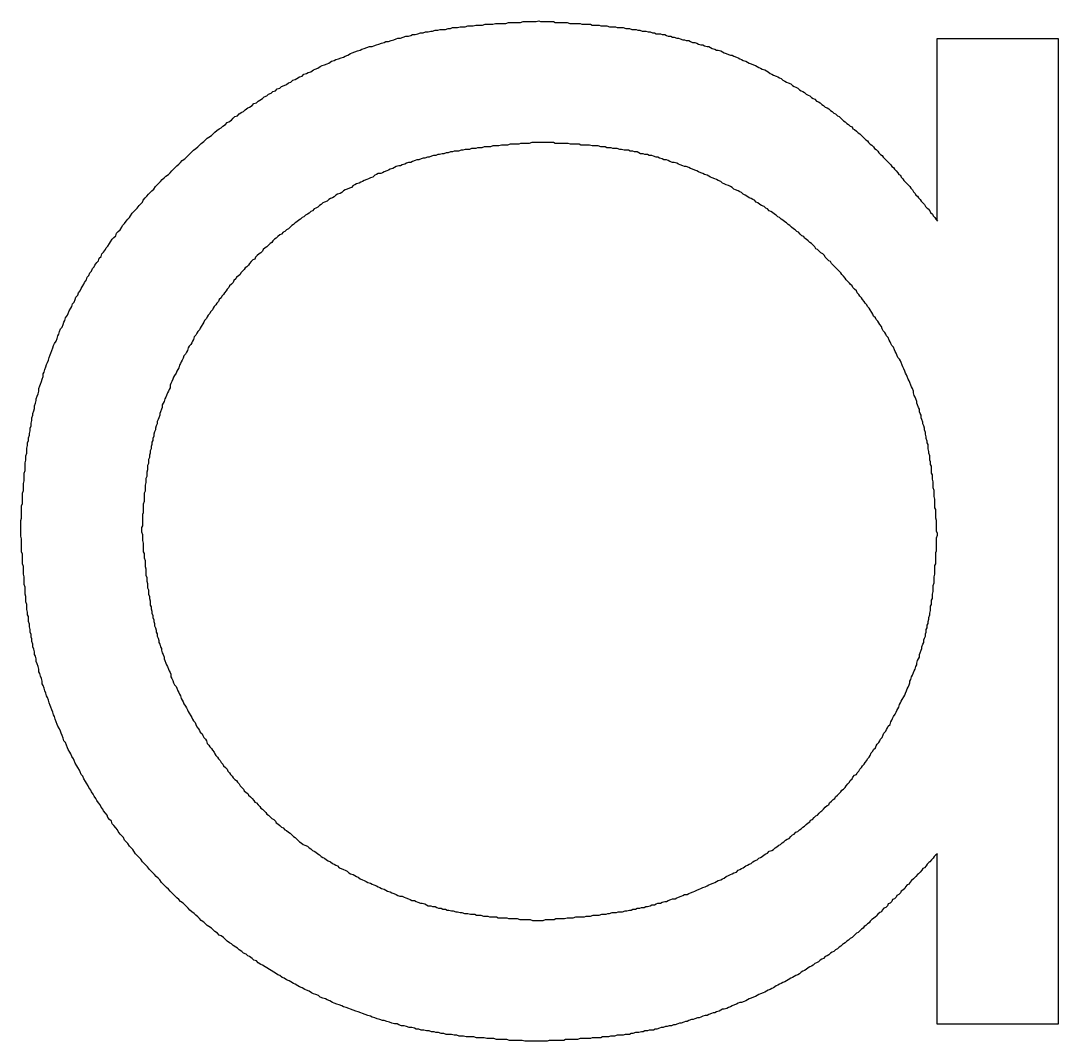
# Model space of a CAD drawing. Extents: x 50 to 797, y -88 to 551.
# Drawn here: x 163.308 to 164.51, y 537.193 to 538.375 of the extents above; entities that cross this region are included whole.
import ezdxf

# ---------------------------------------------------------------- set-up
doc = ezdxf.new("R2010")
doc.units = 0
doc.layers.get('0').update_dxf_attribs({"linetype": 'CONTINUOUS'})

msp = doc.modelspace()

# ---------------------------------------------------------------- linework, layer by layer
at = {"color": 7, "linetype": 'CONTINUOUS'}
for p, q in [((164.3696, 538.3546), (164.5099, 538.3546)), ((164.3696, 538.1433), (164.3696, 538.3546)), ((164.5099, 538.3546), (164.5099, 537.2128)), ((164.3696, 537.2128), (164.3696, 537.4103)), ((164.5099, 537.2128), (164.3696, 537.2128))]:
    msp.add_line(p, q, dxfattribs=at)
at = {"color": 7}
for points in [[(163.308, 537.787, 0), (163.308, 537.79, 0), (163.308, 537.793, 0), (163.308, 537.796, 0), (163.309, 537.799, 0), (163.309, 537.801, 0), (163.309, 537.804, 0), (163.309, 537.807, 0), (163.309, 537.81, 0), (163.309, 537.813, 0), (163.31, 537.816, 0), (163.31, 537.819, 0), (163.31, 537.822, 0), (163.31, 537.825, 0), (163.31, 537.828, 0), (163.311, 537.831, 0), (163.311, 537.834, 0), (163.311, 537.837, 0), (163.311, 537.839, 0), (163.312, 537.842, 0), (163.312, 537.845, 0), (163.312, 537.848, 0), (163.312, 537.851, 0), (163.313, 537.854, 0), (163.313, 537.857, 0), (163.313, 537.86, 0), (163.313, 537.863, 0), (163.314, 537.866, 0), (163.314, 537.869, 0), (163.314, 537.871, 0), (163.315, 537.874, 0), (163.315, 537.877, 0), (163.315, 537.88, 0), (163.316, 537.883, 0), (163.316, 537.886, 0), (163.317, 537.889, 0), (163.317, 537.892, 0), (163.318, 537.895, 0), (163.318, 537.897, 0), (163.319, 537.9, 0), (163.319, 537.903, 0), (163.32, 537.906, 0), (163.32, 537.909, 0), (163.321, 537.912, 0), (163.321, 537.915, 0), (163.322, 537.918, 0), (163.322, 537.92, 0), (163.323, 537.923, 0), (163.324, 537.926, 0), (163.324, 537.929, 0), (163.325, 537.932, 0), (163.326, 537.935, 0), (163.326, 537.937, 0), (163.327, 537.94, 0), (163.328, 537.943, 0), (163.329, 537.946, 0), (163.329, 537.949, 0), (163.33, 537.952, 0), (163.331, 537.954, 0), (163.332, 537.957, 0), (163.333, 537.96, 0), (163.334, 537.963, 0), (163.334, 537.966, 0), (163.335, 537.968, 0), (163.336, 537.971, 0), (163.337, 537.974, 0), (163.338, 537.977, 0), (163.339, 537.979, 0), (163.34, 537.982, 0), (163.341, 537.985, 0), (163.342, 537.988, 0), (163.343, 537.99, 0), (163.344, 537.993, 0), (163.345, 537.996, 0), (163.346, 537.999, 0), (163.347, 538.001, 0), (163.349, 538.004, 0), (163.35, 538.007, 0), (163.351, 538.01, 0), (163.352, 538.012, 0), (163.353, 538.015, 0), (163.354, 538.018, 0), (163.356, 538.02, 0), (163.357, 538.023, 0), (163.358, 538.026, 0), (163.359, 538.028, 0), (163.36, 538.031, 0), (163.362, 538.034, 0), (163.363, 538.036, 0), (163.364, 538.039, 0), (163.366, 538.042, 0), (163.367, 538.044, 0), (163.368, 538.047, 0), (163.37, 538.049, 0), (163.371, 538.052, 0), (163.372, 538.055, 0), (163.374, 538.057, 0), (163.375, 538.06, 0), (163.377, 538.062, 0), (163.378, 538.065, 0), (163.379, 538.067, 0), (163.381, 538.07, 0), (163.382, 538.072, 0), (163.384, 538.075, 0), (163.385, 538.078, 0), (163.387, 538.08, 0), (163.388, 538.083, 0), (163.39, 538.085, 0), (163.391, 538.088, 0), (163.393, 538.09, 0), (163.394, 538.092, 0), (163.396, 538.095, 0), (163.398, 538.097, 0), (163.399, 538.1, 0), (163.401, 538.102, 0), (163.402, 538.105, 0), (163.404, 538.107, 0), (163.406, 538.11, 0), (163.407, 538.112, 0), (163.409, 538.114, 0), (163.411, 538.117, 0), (163.412, 538.119, 0), (163.414, 538.122, 0), (163.416, 538.124, 0), (163.418, 538.126, 0), (163.419, 538.129, 0), (163.421, 538.131, 0), (163.423, 538.133, 0), (163.425, 538.136, 0), (163.426, 538.138, 0), (163.428, 538.14, 0), (163.43, 538.143, 0), (163.432, 538.145, 0), (163.434, 538.147, 0), (163.435, 538.149, 0), (163.437, 538.152, 0), (163.439, 538.154, 0), (163.441, 538.156, 0), (163.443, 538.158, 0), (163.445, 538.161, 0), (163.447, 538.163, 0), (163.449, 538.165, 0), (163.45, 538.167, 0), (163.452, 538.17, 0), (163.454, 538.172, 0), (163.456, 538.174, 0), (163.458, 538.176, 0), (163.46, 538.178, 0), (163.462, 538.18, 0), (163.464, 538.183, 0), (163.466, 538.185, 0), (163.468, 538.187, 0), (163.47, 538.189, 0), (163.472, 538.191, 0), (163.474, 538.193, 0), (163.476, 538.195, 0), (163.479, 538.197, 0), (163.481, 538.199, 0), (163.483, 538.201, 0), (163.485, 538.203, 0), (163.487, 538.205, 0), (163.489, 538.207, 0), (163.491, 538.209, 0), (163.493, 538.211, 0), (163.495, 538.213, 0), (163.498, 538.215, 0), (163.5, 538.217, 0), (163.502, 538.219, 0), (163.504, 538.221, 0), (163.506, 538.223, 0), (163.508, 538.225, 0), (163.511, 538.227, 0), (163.513, 538.229, 0), (163.515, 538.231, 0), (163.517, 538.233, 0), (163.52, 538.235, 0), (163.522, 538.237, 0), (163.524, 538.239, 0), (163.526, 538.24, 0), (163.529, 538.242, 0), (163.531, 538.244, 0), (163.533, 538.246, 0), (163.535, 538.248, 0), (163.538, 538.25, 0), (163.54, 538.251, 0), (163.542, 538.253, 0), (163.545, 538.255, 0), (163.547, 538.257, 0), (163.549, 538.258, 0), (163.552, 538.26, 0), (163.554, 538.262, 0), (163.556, 538.264, 0), (163.559, 538.265, 0), (163.561, 538.267, 0), (163.564, 538.269, 0), (163.566, 538.27, 0), (163.568, 538.272, 0), (163.571, 538.274, 0), (163.573, 538.275, 0), (163.576, 538.277, 0), (163.578, 538.279, 0), (163.581, 538.28, 0), (163.583, 538.282, 0), (163.585, 538.283, 0), (163.588, 538.285, 0), (163.59, 538.287, 0), (163.593, 538.288, 0), (163.595, 538.29, 0), (163.598, 538.291, 0), (163.6, 538.293, 0), (163.603, 538.294, 0), (163.605, 538.296, 0), (163.608, 538.297, 0), (163.61, 538.299, 0), (163.613, 538.3, 0), (163.616, 538.301, 0), (163.618, 538.303, 0), (163.621, 538.304, 0), (163.623, 538.306, 0), (163.626, 538.307, 0), (163.628, 538.308, 0), (163.631, 538.31, 0), (163.634, 538.311, 0), (163.636, 538.313, 0), (163.639, 538.314, 0), (163.641, 538.315, 0), (163.644, 538.316, 0), (163.647, 538.318, 0), (163.649, 538.319, 0), (163.652, 538.32, 0), (163.655, 538.322, 0), (163.657, 538.323, 0), (163.66, 538.324, 0), (163.663, 538.325, 0), (163.665, 538.326, 0), (163.668, 538.328, 0), (163.671, 538.329, 0), (163.673, 538.33, 0), (163.676, 538.331, 0), (163.679, 538.332, 0), (163.682, 538.333, 0), (163.684, 538.334, 0), (163.687, 538.335, 0), (163.69, 538.337, 0), (163.692, 538.338, 0), (163.695, 538.339, 0), (163.698, 538.34, 0), (163.701, 538.341, 0), (163.703, 538.342, 0), (163.706, 538.343, 0), (163.709, 538.344, 0), (163.712, 538.345, 0), (163.715, 538.345, 0), (163.717, 538.346, 0), (163.72, 538.347, 0), (163.723, 538.348, 0), (163.726, 538.349, 0), (163.729, 538.35, 0), (163.731, 538.351, 0), (163.734, 538.351, 0), (163.737, 538.352, 0), (163.74, 538.353, 0), (163.743, 538.354, 0), (163.745, 538.355, 0), (163.748, 538.355, 0), (163.751, 538.356, 0), (163.754, 538.357, 0), (163.757, 538.357, 0), (163.76, 538.358, 0), (163.762, 538.359, 0), (163.765, 538.359, 0), (163.768, 538.36, 0), (163.771, 538.361, 0), (163.774, 538.361, 0), (163.777, 538.362, 0), (163.78, 538.362, 0), (163.783, 538.363, 0), (163.785, 538.363, 0), (163.788, 538.364, 0), (163.791, 538.364, 0), (163.794, 538.365, 0), (163.797, 538.365, 0), (163.8, 538.365, 0), (163.803, 538.366, 0), (163.806, 538.366, 0), (163.808, 538.367, 0), (163.811, 538.367, 0), (163.814, 538.367, 0), (163.817, 538.368, 0), (163.82, 538.368, 0), (163.823, 538.368, 0), (163.826, 538.369, 0), (163.829, 538.369, 0), (163.832, 538.369, 0), (163.835, 538.37, 0), (163.837, 538.37, 0), (163.84, 538.37, 0), (163.843, 538.37, 0), (163.846, 538.371, 0), (163.849, 538.371, 0), (163.852, 538.371, 0), (163.855, 538.371, 0), (163.858, 538.372, 0), (163.861, 538.372, 0), (163.864, 538.372, 0), (163.867, 538.372, 0), (163.87, 538.372, 0), (163.873, 538.373, 0), (163.875, 538.373, 0), (163.878, 538.373, 0), (163.881, 538.373, 0), (163.884, 538.373, 0), (163.887, 538.373, 0), (163.89, 538.374, 0), (163.893, 538.374, 0), (163.896, 538.374, 0), (163.899, 538.374, 0), (163.902, 538.374, 0), (163.905, 538.374, 0), (163.908, 538.375, 0)], [(163.908, 538.375, 0), (163.91, 538.374, 0), (163.912, 538.374, 0), (163.915, 538.374, 0), (163.917, 538.374, 0), (163.92, 538.374, 0), (163.922, 538.374, 0), (163.925, 538.374, 0), (163.927, 538.373, 0), (163.929, 538.373, 0), (163.932, 538.373, 0), (163.934, 538.373, 0), (163.937, 538.373, 0), (163.939, 538.373, 0), (163.941, 538.373, 0), (163.944, 538.372, 0), (163.946, 538.372, 0), (163.949, 538.372, 0), (163.951, 538.372, 0), (163.954, 538.372, 0), (163.956, 538.372, 0), (163.958, 538.371, 0), (163.961, 538.371, 0), (163.963, 538.371, 0), (163.966, 538.371, 0), (163.968, 538.371, 0), (163.97, 538.37, 0), (163.973, 538.37, 0), (163.975, 538.37, 0), (163.978, 538.37, 0), (163.98, 538.369, 0), (163.982, 538.369, 0), (163.985, 538.369, 0), (163.987, 538.369, 0), (163.99, 538.368, 0), (163.992, 538.368, 0), (163.994, 538.368, 0), (163.997, 538.368, 0), (163.999, 538.367, 0), (164.002, 538.367, 0), (164.004, 538.367, 0), (164.006, 538.367, 0), (164.009, 538.366, 0), (164.011, 538.366, 0), (164.013, 538.366, 0), (164.016, 538.365, 0), (164.018, 538.365, 0), (164.021, 538.365, 0), (164.023, 538.364, 0), (164.025, 538.364, 0), (164.028, 538.363, 0), (164.03, 538.363, 0), (164.032, 538.363, 0), (164.035, 538.362, 0), (164.037, 538.362, 0), (164.04, 538.361, 0), (164.042, 538.361, 0), (164.044, 538.36, 0), (164.047, 538.36, 0), (164.049, 538.36, 0), (164.051, 538.359, 0), (164.054, 538.359, 0), (164.056, 538.358, 0), (164.058, 538.357, 0), (164.061, 538.357, 0), (164.063, 538.356, 0), (164.065, 538.356, 0), (164.068, 538.355, 0), (164.07, 538.355, 0), (164.072, 538.354, 0), (164.075, 538.353, 0), (164.077, 538.353, 0), (164.079, 538.352, 0), (164.082, 538.352, 0), (164.084, 538.351, 0), (164.086, 538.35, 0), (164.089, 538.35, 0), (164.091, 538.349, 0), (164.093, 538.348, 0), (164.096, 538.347, 0), (164.098, 538.347, 0), (164.1, 538.346, 0), (164.103, 538.345, 0), (164.105, 538.345, 0), (164.107, 538.344, 0), (164.109, 538.343, 0), (164.112, 538.342, 0), (164.114, 538.341, 0), (164.116, 538.341, 0), (164.119, 538.34, 0), (164.121, 538.339, 0), (164.123, 538.338, 0), (164.125, 538.337, 0), (164.128, 538.336, 0), (164.13, 538.335, 0), (164.132, 538.335, 0), (164.134, 538.334, 0), (164.137, 538.333, 0), (164.139, 538.332, 0), (164.141, 538.331, 0), (164.143, 538.33, 0), (164.145, 538.329, 0), (164.148, 538.328, 0), (164.15, 538.327, 0), (164.152, 538.326, 0), (164.154, 538.325, 0), (164.157, 538.324, 0), (164.159, 538.323, 0), (164.161, 538.322, 0), (164.163, 538.321, 0), (164.165, 538.32, 0), (164.167, 538.319, 0), (164.17, 538.318, 0), (164.172, 538.317, 0), (164.174, 538.316, 0), (164.176, 538.314, 0), (164.178, 538.313, 0), (164.18, 538.312, 0), (164.183, 538.311, 0), (164.185, 538.31, 0), (164.187, 538.309, 0), (164.189, 538.308, 0), (164.191, 538.306, 0), (164.193, 538.305, 0), (164.195, 538.304, 0), (164.197, 538.303, 0), (164.2, 538.302, 0), (164.202, 538.3, 0), (164.204, 538.299, 0), (164.206, 538.298, 0), (164.208, 538.297, 0), (164.21, 538.295, 0), (164.212, 538.294, 0), (164.214, 538.293, 0), (164.216, 538.292, 0), (164.218, 538.29, 0), (164.22, 538.289, 0), (164.222, 538.288, 0), (164.224, 538.286, 0), (164.226, 538.285, 0), (164.228, 538.284, 0), (164.23, 538.282, 0), (164.232, 538.281, 0), (164.234, 538.28, 0), (164.236, 538.278, 0), (164.238, 538.277, 0), (164.24, 538.275, 0), (164.242, 538.274, 0), (164.244, 538.273, 0), (164.246, 538.271, 0), (164.248, 538.27, 0), (164.25, 538.268, 0), (164.252, 538.267, 0), (164.254, 538.265, 0), (164.256, 538.264, 0), (164.258, 538.262, 0), (164.259, 538.261, 0), (164.261, 538.259, 0), (164.263, 538.258, 0), (164.265, 538.256, 0), (164.267, 538.255, 0), (164.269, 538.253, 0), (164.271, 538.252, 0), (164.272, 538.25, 0), (164.274, 538.249, 0), (164.276, 538.247, 0), (164.278, 538.245, 0), (164.28, 538.244, 0), (164.282, 538.242, 0), (164.283, 538.241, 0), (164.285, 538.239, 0), (164.287, 538.237, 0), (164.289, 538.236, 0), (164.29, 538.234, 0), (164.292, 538.232, 0), (164.294, 538.231, 0), (164.296, 538.229, 0), (164.297, 538.227, 0), (164.299, 538.226, 0), (164.301, 538.224, 0), (164.302, 538.222, 0), (164.304, 538.22, 0), (164.306, 538.219, 0), (164.307, 538.217, 0), (164.309, 538.215, 0), (164.311, 538.213, 0), (164.312, 538.212, 0), (164.314, 538.21, 0), (164.316, 538.208, 0), (164.317, 538.206, 0), (164.319, 538.205, 0), (164.32, 538.203, 0), (164.322, 538.201, 0), (164.324, 538.199, 0), (164.325, 538.197, 0), (164.327, 538.196, 0), (164.328, 538.194, 0), (164.33, 538.192, 0), (164.331, 538.19, 0), (164.333, 538.188, 0), (164.335, 538.186, 0), (164.336, 538.185, 0), (164.338, 538.183, 0), (164.339, 538.181, 0), (164.341, 538.179, 0), (164.342, 538.177, 0), (164.344, 538.175, 0), (164.345, 538.173, 0), (164.347, 538.172, 0), (164.348, 538.17, 0), (164.35, 538.168, 0), (164.351, 538.166, 0), (164.353, 538.164, 0), (164.355, 538.162, 0), (164.356, 538.16, 0), (164.358, 538.158, 0), (164.359, 538.157, 0), (164.361, 538.155, 0), (164.362, 538.153, 0), (164.364, 538.151, 0), (164.365, 538.149, 0), (164.367, 538.147, 0), (164.368, 538.145, 0), (164.37, 538.143, 0)], [(163.91, 538.234, 0), (163.907, 538.234, 0), (163.905, 538.234, 0), (163.902, 538.234, 0), (163.9, 538.234, 0), (163.897, 538.233, 0), (163.895, 538.233, 0), (163.892, 538.233, 0), (163.89, 538.233, 0), (163.887, 538.233, 0), (163.885, 538.232, 0), (163.882, 538.232, 0), (163.88, 538.232, 0), (163.877, 538.232, 0), (163.875, 538.232, 0), (163.872, 538.231, 0), (163.87, 538.231, 0), (163.867, 538.231, 0), (163.865, 538.231, 0), (163.862, 538.23, 0), (163.86, 538.23, 0), (163.857, 538.23, 0), (163.855, 538.23, 0), (163.852, 538.229, 0), (163.85, 538.229, 0), (163.847, 538.229, 0), (163.845, 538.229, 0), (163.842, 538.228, 0), (163.84, 538.228, 0), (163.837, 538.228, 0), (163.835, 538.227, 0), (163.832, 538.227, 0), (163.83, 538.227, 0), (163.828, 538.226, 0), (163.825, 538.226, 0), (163.823, 538.226, 0), (163.82, 538.225, 0), (163.818, 538.225, 0), (163.815, 538.224, 0), (163.813, 538.224, 0), (163.81, 538.224, 0), (163.808, 538.223, 0), (163.806, 538.223, 0), (163.803, 538.222, 0), (163.801, 538.222, 0), (163.798, 538.221, 0), (163.796, 538.221, 0), (163.793, 538.22, 0), (163.791, 538.22, 0), (163.789, 538.219, 0), (163.786, 538.219, 0), (163.784, 538.218, 0), (163.781, 538.217, 0), (163.779, 538.217, 0), (163.776, 538.216, 0), (163.774, 538.216, 0), (163.772, 538.215, 0), (163.769, 538.214, 0), (163.767, 538.214, 0), (163.765, 538.213, 0), (163.762, 538.212, 0), (163.76, 538.211, 0), (163.757, 538.211, 0), (163.755, 538.21, 0), (163.753, 538.209, 0), (163.75, 538.208, 0), (163.748, 538.207, 0), (163.746, 538.207, 0), (163.743, 538.206, 0), (163.741, 538.205, 0), (163.739, 538.204, 0), (163.736, 538.203, 0), (163.734, 538.202, 0), (163.732, 538.201, 0), (163.729, 538.2, 0), (163.727, 538.199, 0), (163.725, 538.198, 0), (163.722, 538.198, 0), (163.72, 538.197, 0), (163.718, 538.196, 0), (163.716, 538.194, 0), (163.713, 538.193, 0), (163.711, 538.192, 0), (163.709, 538.191, 0), (163.706, 538.19, 0), (163.704, 538.189, 0), (163.702, 538.188, 0), (163.7, 538.187, 0), (163.697, 538.186, 0), (163.695, 538.185, 0), (163.693, 538.184, 0), (163.691, 538.182, 0), (163.689, 538.181, 0), (163.686, 538.18, 0), (163.684, 538.179, 0), (163.682, 538.178, 0), (163.68, 538.176, 0), (163.678, 538.175, 0), (163.675, 538.174, 0), (163.673, 538.173, 0), (163.671, 538.171, 0), (163.669, 538.17, 0), (163.667, 538.169, 0), (163.665, 538.168, 0), (163.663, 538.166, 0), (163.66, 538.165, 0), (163.658, 538.164, 0), (163.656, 538.162, 0), (163.654, 538.161, 0), (163.652, 538.159, 0), (163.65, 538.158, 0), (163.648, 538.157, 0), (163.646, 538.155, 0), (163.644, 538.154, 0), (163.642, 538.152, 0), (163.64, 538.151, 0), (163.638, 538.15, 0), (163.636, 538.148, 0), (163.634, 538.147, 0), (163.632, 538.145, 0), (163.63, 538.144, 0), (163.628, 538.142, 0), (163.626, 538.141, 0), (163.624, 538.139, 0), (163.622, 538.138, 0), (163.62, 538.136, 0), (163.618, 538.134, 0), (163.616, 538.133, 0), (163.614, 538.131, 0), (163.612, 538.13, 0), (163.61, 538.128, 0), (163.608, 538.127, 0), (163.606, 538.125, 0), (163.604, 538.123, 0), (163.602, 538.122, 0), (163.6, 538.12, 0), (163.599, 538.118, 0), (163.597, 538.117, 0), (163.595, 538.115, 0), (163.593, 538.113, 0), (163.591, 538.112, 0), (163.589, 538.11, 0), (163.588, 538.108, 0), (163.586, 538.106, 0), (163.584, 538.105, 0), (163.582, 538.103, 0), (163.58, 538.101, 0), (163.579, 538.099, 0), (163.577, 538.098, 0), (163.575, 538.096, 0), (163.573, 538.094, 0), (163.572, 538.092, 0), (163.57, 538.09, 0), (163.568, 538.089, 0), (163.567, 538.087, 0), (163.565, 538.085, 0), (163.563, 538.083, 0), (163.562, 538.081, 0), (163.56, 538.079, 0), (163.558, 538.078, 0), (163.557, 538.076, 0), (163.555, 538.074, 0), (163.554, 538.072, 0), (163.552, 538.07, 0), (163.55, 538.068, 0), (163.549, 538.066, 0), (163.547, 538.064, 0), (163.546, 538.062, 0), (163.544, 538.06, 0), (163.543, 538.058, 0), (163.541, 538.056, 0), (163.54, 538.054, 0), (163.538, 538.052, 0), (163.537, 538.05, 0), (163.535, 538.048, 0), (163.534, 538.046, 0), (163.532, 538.044, 0), (163.531, 538.042, 0), (163.53, 538.04, 0), (163.528, 538.038, 0), (163.527, 538.036, 0), (163.525, 538.034, 0), (163.524, 538.032, 0), (163.523, 538.03, 0), (163.521, 538.028, 0), (163.52, 538.026, 0), (163.519, 538.024, 0), (163.517, 538.021, 0), (163.516, 538.019, 0), (163.515, 538.017, 0), (163.513, 538.015, 0), (163.512, 538.013, 0), (163.511, 538.011, 0), (163.509, 538.009, 0), (163.508, 538.006, 0), (163.507, 538.004, 0), (163.506, 538.002, 0), (163.505, 538, 0), (163.503, 537.998, 0), (163.502, 537.996, 0), (163.501, 537.993, 0), (163.5, 537.991, 0), (163.499, 537.989, 0), (163.497, 537.987, 0), (163.496, 537.984, 0), (163.495, 537.982, 0), (163.494, 537.98, 0), (163.493, 537.978, 0), (163.492, 537.976, 0), (163.491, 537.973, 0), (163.49, 537.971, 0), (163.489, 537.969, 0), (163.488, 537.967, 0), (163.486, 537.964, 0), (163.485, 537.962, 0), (163.484, 537.96, 0), (163.483, 537.957, 0), (163.482, 537.955, 0), (163.481, 537.953, 0), (163.481, 537.95, 0), (163.48, 537.948, 0), (163.479, 537.946, 0), (163.478, 537.944, 0), (163.477, 537.941, 0), (163.476, 537.939, 0), (163.475, 537.937, 0), (163.474, 537.934, 0), (163.473, 537.932, 0), (163.472, 537.93, 0), (163.472, 537.927, 0), (163.471, 537.925, 0), (163.47, 537.922, 0), (163.469, 537.92, 0), (163.469, 537.918, 0), (163.468, 537.915, 0), (163.467, 537.913, 0), (163.466, 537.911, 0), (163.466, 537.908, 0), (163.465, 537.906, 0), (163.464, 537.903, 0), (163.464, 537.901, 0), (163.463, 537.899, 0), (163.462, 537.896, 0), (163.462, 537.894, 0), (163.461, 537.891, 0), (163.461, 537.889, 0), (163.46, 537.887, 0), (163.46, 537.884, 0), (163.459, 537.882, 0), (163.459, 537.879, 0), (163.458, 537.877, 0), (163.458, 537.874, 0), (163.457, 537.872, 0), (163.457, 537.869, 0), (163.456, 537.867, 0), (163.456, 537.865, 0), (163.456, 537.862, 0), (163.455, 537.86, 0), (163.455, 537.857, 0), (163.455, 537.855, 0), (163.454, 537.852, 0), (163.454, 537.85, 0), (163.454, 537.847, 0), (163.453, 537.845, 0), (163.453, 537.842, 0), (163.453, 537.84, 0), (163.452, 537.837, 0), (163.452, 537.835, 0), (163.452, 537.833, 0), (163.452, 537.83, 0), (163.451, 537.828, 0), (163.451, 537.825, 0), (163.451, 537.823, 0), (163.451, 537.82, 0), (163.451, 537.818, 0), (163.45, 537.815, 0), (163.45, 537.813, 0), (163.45, 537.81, 0), (163.45, 537.808, 0), (163.45, 537.805, 0), (163.449, 537.803, 0), (163.449, 537.8, 0), (163.449, 537.798, 0), (163.449, 537.795, 0), (163.449, 537.793, 0), (163.449, 537.79, 0), (163.448, 537.788, 0), (163.448, 537.785, 0)], [(164.37, 537.781, 0), (164.369, 537.784, 0), (164.369, 537.786, 0), (164.369, 537.789, 0), (164.369, 537.791, 0), (164.369, 537.794, 0), (164.369, 537.796, 0), (164.368, 537.799, 0), (164.368, 537.801, 0), (164.368, 537.804, 0), (164.368, 537.806, 0), (164.368, 537.809, 0), (164.367, 537.811, 0), (164.367, 537.814, 0), (164.367, 537.816, 0), (164.367, 537.819, 0), (164.367, 537.821, 0), (164.366, 537.824, 0), (164.366, 537.826, 0), (164.366, 537.829, 0), (164.366, 537.831, 0), (164.365, 537.834, 0), (164.365, 537.836, 0), (164.365, 537.839, 0), (164.365, 537.841, 0), (164.364, 537.844, 0), (164.364, 537.846, 0), (164.364, 537.849, 0), (164.363, 537.851, 0), (164.363, 537.854, 0), (164.363, 537.856, 0), (164.363, 537.859, 0), (164.362, 537.861, 0), (164.362, 537.864, 0), (164.361, 537.866, 0), (164.361, 537.869, 0), (164.361, 537.871, 0), (164.36, 537.874, 0), (164.36, 537.876, 0), (164.359, 537.879, 0), (164.359, 537.881, 0), (164.359, 537.884, 0), (164.358, 537.886, 0), (164.358, 537.888, 0), (164.357, 537.891, 0), (164.357, 537.893, 0), (164.356, 537.896, 0), (164.356, 537.898, 0), (164.355, 537.901, 0), (164.355, 537.903, 0), (164.354, 537.906, 0), (164.353, 537.908, 0), (164.353, 537.91, 0), (164.352, 537.913, 0), (164.351, 537.915, 0), (164.351, 537.918, 0), (164.35, 537.92, 0), (164.349, 537.922, 0), (164.349, 537.925, 0), (164.348, 537.927, 0), (164.347, 537.93, 0), (164.346, 537.932, 0), (164.346, 537.934, 0), (164.345, 537.937, 0), (164.344, 537.939, 0), (164.343, 537.941, 0), (164.342, 537.944, 0), (164.342, 537.946, 0), (164.341, 537.949, 0), (164.34, 537.951, 0), (164.339, 537.953, 0), (164.338, 537.956, 0), (164.337, 537.958, 0), (164.336, 537.96, 0), (164.335, 537.963, 0), (164.334, 537.965, 0), (164.333, 537.967, 0), (164.332, 537.969, 0), (164.331, 537.972, 0), (164.33, 537.974, 0), (164.329, 537.976, 0), (164.328, 537.979, 0), (164.327, 537.981, 0), (164.326, 537.983, 0), (164.324, 537.985, 0), (164.323, 537.988, 0), (164.322, 537.99, 0), (164.321, 537.992, 0), (164.32, 537.994, 0), (164.319, 537.997, 0), (164.317, 537.999, 0), (164.316, 538.001, 0), (164.315, 538.003, 0), (164.314, 538.005, 0), (164.313, 538.008, 0), (164.311, 538.01, 0), (164.31, 538.012, 0), (164.309, 538.014, 0), (164.307, 538.016, 0), (164.306, 538.018, 0), (164.305, 538.021, 0), (164.303, 538.023, 0), (164.302, 538.025, 0), (164.301, 538.027, 0), (164.299, 538.029, 0), (164.298, 538.031, 0), (164.296, 538.033, 0), (164.295, 538.035, 0), (164.294, 538.037, 0), (164.292, 538.04, 0), (164.291, 538.042, 0), (164.289, 538.044, 0), (164.288, 538.046, 0), (164.286, 538.048, 0), (164.285, 538.05, 0), (164.283, 538.052, 0), (164.282, 538.054, 0), (164.28, 538.056, 0), (164.279, 538.058, 0), (164.277, 538.06, 0), (164.276, 538.062, 0), (164.274, 538.064, 0), (164.272, 538.066, 0), (164.271, 538.068, 0), (164.269, 538.07, 0), (164.268, 538.071, 0), (164.266, 538.073, 0), (164.264, 538.075, 0), (164.263, 538.077, 0), (164.261, 538.079, 0), (164.259, 538.081, 0), (164.258, 538.083, 0), (164.256, 538.085, 0), (164.254, 538.087, 0), (164.253, 538.088, 0), (164.251, 538.09, 0), (164.249, 538.092, 0), (164.247, 538.094, 0), (164.246, 538.096, 0), (164.244, 538.097, 0), (164.242, 538.099, 0), (164.24, 538.101, 0), (164.239, 538.103, 0), (164.237, 538.105, 0), (164.235, 538.106, 0), (164.233, 538.108, 0), (164.231, 538.11, 0), (164.229, 538.111, 0), (164.228, 538.113, 0), (164.226, 538.115, 0), (164.224, 538.117, 0), (164.222, 538.118, 0), (164.22, 538.12, 0), (164.218, 538.122, 0), (164.216, 538.123, 0), (164.215, 538.125, 0), (164.213, 538.126, 0), (164.211, 538.128, 0), (164.209, 538.13, 0), (164.207, 538.131, 0), (164.205, 538.133, 0), (164.203, 538.134, 0), (164.201, 538.136, 0), (164.199, 538.138, 0), (164.197, 538.139, 0), (164.195, 538.141, 0), (164.193, 538.142, 0), (164.191, 538.144, 0), (164.189, 538.145, 0), (164.187, 538.147, 0), (164.185, 538.148, 0), (164.183, 538.15, 0), (164.181, 538.151, 0), (164.179, 538.153, 0), (164.177, 538.154, 0), (164.175, 538.155, 0), (164.173, 538.157, 0), (164.171, 538.158, 0), (164.169, 538.16, 0), (164.166, 538.161, 0), (164.164, 538.162, 0), (164.162, 538.164, 0), (164.16, 538.165, 0), (164.158, 538.167, 0), (164.156, 538.168, 0), (164.154, 538.169, 0), (164.152, 538.17, 0), (164.149, 538.172, 0), (164.147, 538.173, 0), (164.145, 538.174, 0), (164.143, 538.176, 0), (164.141, 538.177, 0), (164.139, 538.178, 0), (164.136, 538.179, 0), (164.134, 538.18, 0), (164.132, 538.182, 0), (164.13, 538.183, 0), (164.128, 538.184, 0), (164.125, 538.185, 0), (164.123, 538.186, 0), (164.121, 538.187, 0), (164.119, 538.189, 0), (164.116, 538.19, 0), (164.114, 538.191, 0), (164.112, 538.192, 0), (164.109, 538.193, 0), (164.107, 538.194, 0), (164.105, 538.195, 0), (164.103, 538.196, 0), (164.1, 538.197, 0), (164.098, 538.198, 0), (164.096, 538.199, 0), (164.093, 538.2, 0), (164.091, 538.201, 0), (164.089, 538.202, 0), (164.086, 538.203, 0), (164.084, 538.204, 0), (164.082, 538.205, 0), (164.079, 538.206, 0), (164.077, 538.206, 0), (164.075, 538.207, 0), (164.072, 538.208, 0), (164.07, 538.209, 0), (164.068, 538.21, 0), (164.065, 538.211, 0), (164.063, 538.211, 0), (164.06, 538.212, 0), (164.058, 538.213, 0), (164.056, 538.214, 0), (164.053, 538.214, 0), (164.051, 538.215, 0), (164.048, 538.216, 0), (164.046, 538.217, 0), (164.044, 538.217, 0), (164.041, 538.218, 0), (164.039, 538.219, 0), (164.036, 538.219, 0), (164.034, 538.22, 0), (164.031, 538.22, 0), (164.029, 538.221, 0), (164.026, 538.221, 0), (164.024, 538.222, 0), (164.022, 538.223, 0), (164.019, 538.223, 0), (164.017, 538.224, 0), (164.014, 538.224, 0), (164.012, 538.225, 0), (164.009, 538.225, 0), (164.007, 538.225, 0), (164.004, 538.226, 0), (164.002, 538.226, 0), (163.999, 538.227, 0), (163.997, 538.227, 0), (163.994, 538.227, 0), (163.992, 538.228, 0), (163.99, 538.228, 0), (163.987, 538.228, 0), (163.985, 538.229, 0), (163.982, 538.229, 0), (163.98, 538.229, 0), (163.977, 538.23, 0), (163.975, 538.23, 0), (163.972, 538.23, 0), (163.97, 538.23, 0), (163.967, 538.231, 0), (163.965, 538.231, 0), (163.962, 538.231, 0), (163.96, 538.231, 0), (163.957, 538.231, 0), (163.955, 538.232, 0), (163.952, 538.232, 0), (163.95, 538.232, 0), (163.947, 538.232, 0), (163.945, 538.232, 0), (163.942, 538.233, 0), (163.94, 538.233, 0), (163.937, 538.233, 0), (163.935, 538.233, 0), (163.932, 538.233, 0), (163.93, 538.233, 0), (163.927, 538.233, 0), (163.925, 538.234, 0), (163.922, 538.234, 0), (163.92, 538.234, 0), (163.917, 538.234, 0), (163.915, 538.234, 0), (163.912, 538.234, 0), (163.91, 538.234, 0)], [(163.903, 537.193, 0), (163.9, 537.193, 0), (163.897, 537.193, 0), (163.894, 537.193, 0), (163.892, 537.193, 0), (163.889, 537.194, 0), (163.886, 537.194, 0), (163.883, 537.194, 0), (163.88, 537.194, 0), (163.877, 537.194, 0), (163.874, 537.194, 0), (163.871, 537.195, 0), (163.868, 537.195, 0), (163.865, 537.195, 0), (163.862, 537.195, 0), (163.859, 537.195, 0), (163.856, 537.196, 0), (163.853, 537.196, 0), (163.851, 537.196, 0), (163.848, 537.196, 0), (163.845, 537.197, 0), (163.842, 537.197, 0), (163.839, 537.197, 0), (163.836, 537.197, 0), (163.833, 537.198, 0), (163.83, 537.198, 0), (163.827, 537.198, 0), (163.824, 537.198, 0), (163.821, 537.199, 0), (163.818, 537.199, 0), (163.816, 537.199, 0), (163.813, 537.2, 0), (163.81, 537.2, 0), (163.807, 537.201, 0), (163.804, 537.201, 0), (163.801, 537.201, 0), (163.798, 537.202, 0), (163.795, 537.202, 0), (163.792, 537.203, 0), (163.789, 537.203, 0), (163.787, 537.204, 0), (163.784, 537.204, 0), (163.781, 537.205, 0), (163.778, 537.205, 0), (163.775, 537.206, 0), (163.772, 537.206, 0), (163.769, 537.207, 0), (163.766, 537.207, 0), (163.764, 537.208, 0), (163.761, 537.209, 0), (163.758, 537.209, 0), (163.755, 537.21, 0), (163.752, 537.211, 0), (163.749, 537.211, 0), (163.746, 537.212, 0), (163.744, 537.213, 0), (163.741, 537.213, 0), (163.738, 537.214, 0), (163.735, 537.215, 0), (163.732, 537.216, 0), (163.729, 537.217, 0), (163.727, 537.217, 0), (163.724, 537.218, 0), (163.721, 537.219, 0), (163.718, 537.22, 0), (163.715, 537.221, 0), (163.713, 537.222, 0), (163.71, 537.223, 0), (163.707, 537.224, 0), (163.704, 537.225, 0), (163.702, 537.226, 0), (163.699, 537.227, 0), (163.696, 537.228, 0), (163.693, 537.229, 0), (163.69, 537.23, 0), (163.688, 537.231, 0), (163.685, 537.232, 0), (163.682, 537.233, 0), (163.68, 537.234, 0), (163.677, 537.235, 0), (163.674, 537.236, 0), (163.671, 537.237, 0), (163.669, 537.238, 0), (163.666, 537.24, 0), (163.663, 537.241, 0), (163.661, 537.242, 0), (163.658, 537.243, 0), (163.655, 537.244, 0), (163.653, 537.246, 0), (163.65, 537.247, 0), (163.647, 537.248, 0), (163.645, 537.249, 0), (163.642, 537.251, 0), (163.639, 537.252, 0), (163.637, 537.253, 0), (163.634, 537.255, 0), (163.631, 537.256, 0), (163.629, 537.257, 0), (163.626, 537.259, 0), (163.624, 537.26, 0), (163.621, 537.262, 0), (163.619, 537.263, 0), (163.616, 537.264, 0), (163.613, 537.266, 0), (163.611, 537.267, 0), (163.608, 537.269, 0), (163.606, 537.27, 0), (163.603, 537.272, 0), (163.601, 537.273, 0), (163.598, 537.275, 0), (163.596, 537.276, 0), (163.593, 537.278, 0), (163.591, 537.279, 0), (163.588, 537.281, 0), (163.586, 537.282, 0), (163.583, 537.284, 0), (163.581, 537.286, 0), (163.578, 537.287, 0), (163.576, 537.289, 0), (163.573, 537.291, 0), (163.571, 537.292, 0), (163.569, 537.294, 0), (163.566, 537.295, 0), (163.564, 537.297, 0), (163.561, 537.299, 0), (163.559, 537.301, 0), (163.557, 537.302, 0), (163.554, 537.304, 0), (163.552, 537.306, 0), (163.55, 537.307, 0), (163.547, 537.309, 0), (163.545, 537.311, 0), (163.543, 537.313, 0), (163.54, 537.315, 0), (163.538, 537.316, 0), (163.536, 537.318, 0), (163.533, 537.32, 0), (163.531, 537.322, 0), (163.529, 537.324, 0), (163.526, 537.326, 0), (163.524, 537.327, 0), (163.522, 537.329, 0), (163.52, 537.331, 0), (163.517, 537.333, 0), (163.515, 537.335, 0), (163.513, 537.337, 0), (163.511, 537.339, 0), (163.509, 537.341, 0), (163.506, 537.343, 0), (163.504, 537.345, 0), (163.502, 537.347, 0), (163.5, 537.349, 0), (163.498, 537.351, 0), (163.496, 537.353, 0), (163.493, 537.355, 0), (163.491, 537.357, 0), (163.489, 537.359, 0), (163.487, 537.361, 0), (163.485, 537.363, 0), (163.483, 537.365, 0), (163.481, 537.367, 0), (163.479, 537.369, 0), (163.477, 537.371, 0), (163.475, 537.373, 0), (163.473, 537.375, 0), (163.471, 537.377, 0), (163.469, 537.38, 0), (163.467, 537.382, 0), (163.465, 537.384, 0), (163.463, 537.386, 0), (163.461, 537.388, 0), (163.459, 537.39, 0), (163.457, 537.392, 0), (163.455, 537.395, 0), (163.453, 537.397, 0), (163.451, 537.399, 0), (163.449, 537.401, 0), (163.447, 537.404, 0), (163.445, 537.406, 0), (163.443, 537.408, 0), (163.441, 537.41, 0), (163.439, 537.413, 0), (163.438, 537.415, 0), (163.436, 537.417, 0), (163.434, 537.419, 0), (163.432, 537.422, 0), (163.43, 537.424, 0), (163.428, 537.426, 0), (163.427, 537.429, 0), (163.425, 537.431, 0), (163.423, 537.433, 0), (163.421, 537.436, 0), (163.42, 537.438, 0), (163.418, 537.44, 0), (163.416, 537.443, 0), (163.414, 537.445, 0), (163.413, 537.448, 0), (163.411, 537.45, 0), (163.409, 537.452, 0), (163.408, 537.455, 0), (163.406, 537.457, 0), (163.404, 537.46, 0), (163.403, 537.462, 0), (163.401, 537.464, 0), (163.4, 537.467, 0), (163.398, 537.469, 0), (163.396, 537.472, 0), (163.395, 537.474, 0), (163.393, 537.477, 0), (163.392, 537.479, 0), (163.39, 537.482, 0), (163.389, 537.484, 0), (163.387, 537.487, 0), (163.386, 537.489, 0), (163.384, 537.492, 0), (163.383, 537.494, 0), (163.381, 537.497, 0), (163.38, 537.5, 0), (163.378, 537.502, 0), (163.377, 537.505, 0), (163.376, 537.507, 0), (163.374, 537.51, 0), (163.373, 537.512, 0), (163.371, 537.515, 0), (163.37, 537.518, 0), (163.369, 537.52, 0), (163.367, 537.523, 0), (163.366, 537.526, 0), (163.365, 537.528, 0), (163.363, 537.531, 0), (163.362, 537.533, 0), (163.361, 537.536, 0), (163.36, 537.539, 0), (163.358, 537.541, 0), (163.357, 537.544, 0), (163.356, 537.547, 0), (163.355, 537.55, 0), (163.354, 537.552, 0), (163.353, 537.555, 0), (163.351, 537.558, 0), (163.35, 537.56, 0), (163.349, 537.563, 0), (163.348, 537.566, 0), (163.347, 537.569, 0), (163.346, 537.571, 0), (163.345, 537.574, 0), (163.344, 537.577, 0), (163.343, 537.58, 0), (163.342, 537.582, 0), (163.341, 537.585, 0), (163.34, 537.588, 0), (163.339, 537.591, 0), (163.338, 537.593, 0), (163.337, 537.596, 0), (163.336, 537.599, 0), (163.335, 537.602, 0), (163.334, 537.605, 0), (163.333, 537.607, 0), (163.333, 537.61, 0), (163.332, 537.613, 0), (163.331, 537.616, 0), (163.33, 537.619, 0), (163.329, 537.621, 0), (163.329, 537.624, 0), (163.328, 537.627, 0), (163.327, 537.63, 0), (163.326, 537.633, 0), (163.326, 537.636, 0), (163.325, 537.639, 0), (163.324, 537.641, 0), (163.324, 537.644, 0), (163.323, 537.647, 0), (163.322, 537.65, 0), (163.322, 537.653, 0), (163.321, 537.656, 0), (163.321, 537.659, 0), (163.32, 537.661, 0), (163.32, 537.664, 0), (163.319, 537.667, 0), (163.319, 537.67, 0), (163.318, 537.673, 0), (163.318, 537.676, 0), (163.317, 537.679, 0), (163.317, 537.682, 0), (163.317, 537.685, 0), (163.316, 537.687, 0), (163.316, 537.69, 0), (163.315, 537.693, 0), (163.315, 537.696, 0), (163.315, 537.699, 0), (163.314, 537.702, 0), (163.314, 537.705, 0), (163.314, 537.708, 0), (163.313, 537.711, 0), (163.313, 537.714, 0), (163.313, 537.716, 0), (163.313, 537.719, 0), (163.312, 537.722, 0), (163.312, 537.725, 0), (163.312, 537.728, 0), (163.312, 537.731, 0), (163.311, 537.734, 0), (163.311, 537.737, 0), (163.311, 537.74, 0), (163.311, 537.743, 0), (163.31, 537.746, 0), (163.31, 537.749, 0), (163.31, 537.752, 0), (163.31, 537.755, 0), (163.31, 537.757, 0), (163.309, 537.76, 0), (163.309, 537.763, 0), (163.309, 537.766, 0), (163.309, 537.769, 0), (163.309, 537.772, 0), (163.309, 537.775, 0), (163.308, 537.778, 0), (163.308, 537.781, 0), (163.308, 537.784, 0), (163.308, 537.787, 0)], [(163.448, 537.785, 0), (163.448, 537.783, 0), (163.449, 537.78, 0), (163.449, 537.778, 0), (163.449, 537.775, 0), (163.449, 537.773, 0), (163.45, 537.77, 0), (163.45, 537.768, 0), (163.45, 537.765, 0), (163.45, 537.763, 0), (163.45, 537.76, 0), (163.451, 537.758, 0), (163.451, 537.755, 0), (163.451, 537.753, 0), (163.452, 537.75, 0), (163.452, 537.748, 0), (163.452, 537.745, 0), (163.452, 537.743, 0), (163.453, 537.74, 0), (163.453, 537.738, 0), (163.453, 537.735, 0), (163.453, 537.733, 0), (163.454, 537.73, 0), (163.454, 537.728, 0), (163.454, 537.726, 0), (163.455, 537.723, 0), (163.455, 537.721, 0), (163.455, 537.718, 0), (163.456, 537.716, 0), (163.456, 537.713, 0), (163.456, 537.711, 0), (163.457, 537.708, 0), (163.457, 537.706, 0), (163.458, 537.703, 0), (163.458, 537.701, 0), (163.458, 537.698, 0), (163.459, 537.696, 0), (163.459, 537.694, 0), (163.46, 537.691, 0), (163.46, 537.689, 0), (163.461, 537.686, 0), (163.461, 537.684, 0), (163.462, 537.681, 0), (163.462, 537.679, 0), (163.463, 537.677, 0), (163.463, 537.674, 0), (163.464, 537.672, 0), (163.465, 537.669, 0), (163.465, 537.667, 0), (163.466, 537.665, 0), (163.466, 537.662, 0), (163.467, 537.66, 0), (163.468, 537.657, 0), (163.468, 537.655, 0), (163.469, 537.653, 0), (163.47, 537.65, 0), (163.471, 537.648, 0), (163.471, 537.646, 0), (163.472, 537.643, 0), (163.473, 537.641, 0), (163.474, 537.638, 0), (163.474, 537.636, 0), (163.475, 537.634, 0), (163.476, 537.631, 0), (163.477, 537.629, 0), (163.478, 537.627, 0), (163.479, 537.624, 0), (163.48, 537.622, 0), (163.481, 537.62, 0), (163.482, 537.618, 0), (163.482, 537.615, 0), (163.483, 537.613, 0), (163.484, 537.611, 0), (163.485, 537.608, 0), (163.486, 537.606, 0), (163.488, 537.604, 0), (163.489, 537.602, 0), (163.49, 537.599, 0), (163.491, 537.597, 0), (163.492, 537.595, 0), (163.493, 537.593, 0), (163.494, 537.59, 0), (163.495, 537.588, 0), (163.496, 537.586, 0), (163.497, 537.584, 0), (163.499, 537.581, 0), (163.5, 537.579, 0), (163.501, 537.577, 0), (163.502, 537.575, 0), (163.503, 537.573, 0), (163.505, 537.57, 0), (163.506, 537.568, 0), (163.507, 537.566, 0), (163.508, 537.564, 0), (163.51, 537.562, 0), (163.511, 537.56, 0), (163.512, 537.557, 0), (163.514, 537.555, 0), (163.515, 537.553, 0), (163.516, 537.551, 0), (163.518, 537.549, 0), (163.519, 537.547, 0), (163.52, 537.545, 0), (163.522, 537.543, 0), (163.523, 537.541, 0), (163.524, 537.538, 0), (163.526, 537.536, 0), (163.527, 537.534, 0), (163.529, 537.532, 0), (163.53, 537.53, 0), (163.532, 537.528, 0), (163.533, 537.526, 0), (163.534, 537.524, 0), (163.536, 537.522, 0), (163.537, 537.52, 0), (163.539, 537.518, 0), (163.54, 537.516, 0), (163.542, 537.514, 0), (163.543, 537.512, 0), (163.545, 537.51, 0), (163.547, 537.508, 0), (163.548, 537.506, 0), (163.55, 537.504, 0), (163.551, 537.502, 0), (163.553, 537.5, 0), (163.554, 537.498, 0), (163.556, 537.496, 0), (163.558, 537.495, 0), (163.559, 537.493, 0), (163.561, 537.491, 0), (163.562, 537.489, 0), (163.564, 537.487, 0), (163.566, 537.485, 0), (163.567, 537.483, 0), (163.569, 537.481, 0), (163.571, 537.48, 0), (163.572, 537.478, 0), (163.574, 537.476, 0), (163.576, 537.474, 0), (163.578, 537.472, 0), (163.579, 537.47, 0), (163.581, 537.469, 0), (163.583, 537.467, 0), (163.585, 537.465, 0), (163.586, 537.463, 0), (163.588, 537.462, 0), (163.59, 537.46, 0), (163.592, 537.458, 0), (163.593, 537.456, 0), (163.595, 537.455, 0), (163.597, 537.453, 0), (163.599, 537.451, 0), (163.601, 537.45, 0), (163.603, 537.448, 0), (163.604, 537.446, 0), (163.606, 537.445, 0), (163.608, 537.443, 0), (163.61, 537.441, 0), (163.612, 537.44, 0), (163.614, 537.438, 0), (163.616, 537.437, 0), (163.618, 537.435, 0), (163.62, 537.434, 0), (163.622, 537.432, 0), (163.624, 537.43, 0), (163.626, 537.429, 0), (163.628, 537.427, 0), (163.629, 537.426, 0), (163.631, 537.424, 0), (163.633, 537.423, 0), (163.635, 537.421, 0), (163.637, 537.42, 0), (163.64, 537.419, 0), (163.642, 537.417, 0), (163.644, 537.416, 0), (163.646, 537.414, 0), (163.648, 537.413, 0), (163.65, 537.412, 0), (163.652, 537.41, 0), (163.654, 537.409, 0), (163.656, 537.407, 0), (163.658, 537.406, 0), (163.66, 537.405, 0), (163.662, 537.403, 0), (163.664, 537.402, 0), (163.667, 537.401, 0), (163.669, 537.399, 0), (163.671, 537.398, 0), (163.673, 537.397, 0), (163.675, 537.396, 0), (163.677, 537.394, 0), (163.679, 537.393, 0), (163.682, 537.392, 0), (163.684, 537.391, 0), (163.686, 537.39, 0), (163.688, 537.388, 0), (163.69, 537.387, 0), (163.693, 537.386, 0), (163.695, 537.385, 0), (163.697, 537.384, 0), (163.699, 537.383, 0), (163.701, 537.381, 0), (163.704, 537.38, 0), (163.706, 537.379, 0), (163.708, 537.378, 0), (163.71, 537.377, 0), (163.713, 537.376, 0), (163.715, 537.375, 0), (163.717, 537.374, 0), (163.72, 537.373, 0), (163.722, 537.372, 0), (163.724, 537.371, 0), (163.726, 537.37, 0), (163.729, 537.369, 0), (163.731, 537.368, 0), (163.733, 537.367, 0), (163.736, 537.366, 0), (163.738, 537.365, 0), (163.74, 537.364, 0), (163.743, 537.363, 0), (163.745, 537.362, 0), (163.747, 537.361, 0), (163.75, 537.361, 0), (163.752, 537.36, 0), (163.754, 537.359, 0), (163.757, 537.358, 0), (163.759, 537.357, 0), (163.761, 537.356, 0), (163.764, 537.356, 0), (163.766, 537.355, 0), (163.768, 537.354, 0), (163.771, 537.353, 0), (163.773, 537.353, 0), (163.776, 537.352, 0), (163.778, 537.351, 0), (163.78, 537.35, 0), (163.783, 537.35, 0), (163.785, 537.349, 0), (163.788, 537.349, 0), (163.79, 537.348, 0), (163.792, 537.347, 0), (163.795, 537.347, 0), (163.797, 537.346, 0), (163.8, 537.346, 0), (163.802, 537.345, 0), (163.804, 537.345, 0), (163.807, 537.344, 0), (163.809, 537.344, 0), (163.812, 537.343, 0), (163.814, 537.343, 0), (163.817, 537.342, 0), (163.819, 537.342, 0), (163.822, 537.341, 0), (163.824, 537.341, 0), (163.826, 537.341, 0), (163.829, 537.34, 0), (163.831, 537.34, 0), (163.834, 537.34, 0), (163.836, 537.339, 0), (163.839, 537.339, 0), (163.841, 537.339, 0), (163.844, 537.338, 0), (163.846, 537.338, 0), (163.849, 537.338, 0), (163.851, 537.337, 0), (163.854, 537.337, 0), (163.856, 537.337, 0), (163.859, 537.337, 0), (163.861, 537.336, 0), (163.863, 537.336, 0), (163.866, 537.336, 0), (163.868, 537.336, 0), (163.871, 537.336, 0), (163.873, 537.335, 0), (163.876, 537.335, 0), (163.878, 537.335, 0), (163.881, 537.335, 0), (163.883, 537.335, 0), (163.886, 537.334, 0), (163.888, 537.334, 0), (163.891, 537.334, 0), (163.893, 537.334, 0), (163.896, 537.334, 0), (163.898, 537.334, 0), (163.901, 537.333, 0), (163.903, 537.333, 0), (163.906, 537.333, 0), (163.908, 537.333, 0)], [(163.908, 537.333, 0), (163.911, 537.333, 0), (163.913, 537.333, 0), (163.916, 537.334, 0), (163.918, 537.334, 0), (163.921, 537.334, 0), (163.923, 537.334, 0), (163.926, 537.334, 0), (163.928, 537.335, 0), (163.931, 537.335, 0), (163.933, 537.335, 0), (163.936, 537.335, 0), (163.938, 537.335, 0), (163.941, 537.336, 0), (163.943, 537.336, 0), (163.946, 537.336, 0), (163.948, 537.336, 0), (163.951, 537.337, 0), (163.953, 537.337, 0), (163.956, 537.337, 0), (163.958, 537.337, 0), (163.961, 537.337, 0), (163.963, 537.338, 0), (163.966, 537.338, 0), (163.968, 537.338, 0), (163.971, 537.339, 0), (163.973, 537.339, 0), (163.976, 537.339, 0), (163.978, 537.339, 0), (163.981, 537.34, 0), (163.983, 537.34, 0), (163.986, 537.34, 0), (163.988, 537.341, 0), (163.99, 537.341, 0), (163.993, 537.342, 0), (163.995, 537.342, 0), (163.998, 537.342, 0), (164, 537.343, 0), (164.003, 537.343, 0), (164.005, 537.343, 0), (164.008, 537.344, 0), (164.01, 537.344, 0), (164.013, 537.345, 0), (164.015, 537.345, 0), (164.017, 537.346, 0), (164.02, 537.346, 0), (164.022, 537.347, 0), (164.025, 537.347, 0), (164.027, 537.348, 0), (164.03, 537.348, 0), (164.032, 537.349, 0), (164.034, 537.349, 0), (164.037, 537.35, 0), (164.039, 537.351, 0), (164.042, 537.351, 0), (164.044, 537.352, 0), (164.046, 537.353, 0), (164.049, 537.353, 0), (164.051, 537.354, 0), (164.054, 537.355, 0), (164.056, 537.355, 0), (164.058, 537.356, 0), (164.061, 537.357, 0), (164.063, 537.358, 0), (164.066, 537.358, 0), (164.068, 537.359, 0), (164.07, 537.36, 0), (164.073, 537.361, 0), (164.075, 537.362, 0), (164.077, 537.363, 0), (164.08, 537.363, 0), (164.082, 537.364, 0), (164.084, 537.365, 0), (164.087, 537.366, 0), (164.089, 537.367, 0), (164.091, 537.368, 0), (164.094, 537.369, 0), (164.096, 537.37, 0), (164.098, 537.371, 0), (164.101, 537.372, 0), (164.103, 537.373, 0), (164.105, 537.374, 0), (164.107, 537.375, 0), (164.11, 537.376, 0), (164.112, 537.377, 0), (164.114, 537.378, 0), (164.116, 537.379, 0), (164.119, 537.38, 0), (164.121, 537.381, 0), (164.123, 537.382, 0), (164.125, 537.384, 0), (164.128, 537.385, 0), (164.13, 537.386, 0), (164.132, 537.387, 0), (164.134, 537.388, 0), (164.137, 537.389, 0), (164.139, 537.391, 0), (164.141, 537.392, 0), (164.143, 537.393, 0), (164.145, 537.394, 0), (164.148, 537.396, 0), (164.15, 537.397, 0), (164.152, 537.398, 0), (164.154, 537.399, 0), (164.156, 537.401, 0), (164.158, 537.402, 0), (164.161, 537.403, 0), (164.163, 537.405, 0), (164.165, 537.406, 0), (164.167, 537.407, 0), (164.169, 537.409, 0), (164.171, 537.41, 0), (164.173, 537.411, 0), (164.175, 537.413, 0), (164.178, 537.414, 0), (164.18, 537.415, 0), (164.182, 537.417, 0), (164.184, 537.418, 0), (164.186, 537.42, 0), (164.188, 537.421, 0), (164.19, 537.423, 0), (164.192, 537.424, 0), (164.194, 537.426, 0), (164.196, 537.427, 0), (164.198, 537.428, 0), (164.2, 537.43, 0), (164.202, 537.432, 0), (164.204, 537.433, 0), (164.206, 537.435, 0), (164.208, 537.436, 0), (164.21, 537.438, 0), (164.212, 537.439, 0), (164.214, 537.441, 0), (164.216, 537.442, 0), (164.218, 537.444, 0), (164.22, 537.446, 0), (164.222, 537.447, 0), (164.223, 537.449, 0), (164.225, 537.45, 0), (164.227, 537.452, 0), (164.229, 537.454, 0), (164.231, 537.455, 0), (164.233, 537.457, 0), (164.235, 537.459, 0), (164.236, 537.46, 0), (164.238, 537.462, 0), (164.24, 537.464, 0), (164.242, 537.466, 0), (164.244, 537.467, 0), (164.245, 537.469, 0), (164.247, 537.471, 0), (164.249, 537.473, 0), (164.251, 537.474, 0), (164.252, 537.476, 0), (164.254, 537.478, 0), (164.256, 537.48, 0), (164.258, 537.482, 0), (164.259, 537.484, 0), (164.261, 537.485, 0), (164.263, 537.487, 0), (164.264, 537.489, 0), (164.266, 537.491, 0), (164.268, 537.493, 0), (164.269, 537.495, 0), (164.271, 537.497, 0), (164.272, 537.499, 0), (164.274, 537.501, 0), (164.276, 537.502, 0), (164.277, 537.504, 0), (164.279, 537.506, 0), (164.28, 537.508, 0), (164.282, 537.51, 0), (164.283, 537.512, 0), (164.285, 537.514, 0), (164.286, 537.516, 0), (164.288, 537.518, 0), (164.289, 537.52, 0), (164.291, 537.522, 0), (164.292, 537.524, 0), (164.293, 537.527, 0), (164.295, 537.529, 0), (164.296, 537.531, 0), (164.298, 537.533, 0), (164.299, 537.535, 0), (164.3, 537.537, 0), (164.302, 537.539, 0), (164.303, 537.541, 0), (164.304, 537.543, 0), (164.306, 537.545, 0), (164.307, 537.548, 0), (164.308, 537.55, 0), (164.31, 537.552, 0), (164.311, 537.554, 0), (164.312, 537.556, 0), (164.313, 537.558, 0), (164.315, 537.56, 0), (164.316, 537.563, 0), (164.317, 537.565, 0), (164.318, 537.567, 0), (164.319, 537.569, 0), (164.321, 537.572, 0), (164.322, 537.574, 0), (164.323, 537.576, 0), (164.324, 537.578, 0), (164.325, 537.58, 0), (164.326, 537.583, 0), (164.327, 537.585, 0), (164.328, 537.587, 0), (164.329, 537.589, 0), (164.331, 537.592, 0), (164.332, 537.594, 0), (164.333, 537.596, 0), (164.334, 537.599, 0), (164.335, 537.601, 0), (164.336, 537.603, 0), (164.337, 537.606, 0), (164.338, 537.608, 0), (164.338, 537.61, 0), (164.339, 537.612, 0), (164.34, 537.615, 0), (164.341, 537.617, 0), (164.342, 537.62, 0), (164.343, 537.622, 0), (164.344, 537.624, 0), (164.345, 537.627, 0), (164.346, 537.629, 0), (164.346, 537.631, 0), (164.347, 537.634, 0), (164.348, 537.636, 0), (164.349, 537.638, 0), (164.349, 537.641, 0), (164.35, 537.643, 0), (164.351, 537.646, 0), (164.352, 537.648, 0), (164.352, 537.65, 0), (164.353, 537.653, 0), (164.354, 537.655, 0), (164.354, 537.658, 0), (164.355, 537.66, 0), (164.356, 537.662, 0), (164.356, 537.665, 0), (164.357, 537.667, 0), (164.357, 537.67, 0), (164.358, 537.672, 0), (164.358, 537.675, 0), (164.359, 537.677, 0), (164.359, 537.679, 0), (164.36, 537.682, 0), (164.36, 537.684, 0), (164.361, 537.687, 0), (164.361, 537.689, 0), (164.362, 537.692, 0), (164.362, 537.694, 0), (164.362, 537.697, 0), (164.363, 537.699, 0), (164.363, 537.702, 0), (164.363, 537.704, 0), (164.364, 537.706, 0), (164.364, 537.709, 0), (164.364, 537.711, 0), (164.365, 537.714, 0), (164.365, 537.716, 0), (164.365, 537.719, 0), (164.365, 537.721, 0), (164.366, 537.724, 0), (164.366, 537.726, 0), (164.366, 537.729, 0), (164.366, 537.731, 0), (164.367, 537.734, 0), (164.367, 537.736, 0), (164.367, 537.739, 0), (164.367, 537.741, 0), (164.367, 537.744, 0), (164.368, 537.746, 0), (164.368, 537.749, 0), (164.368, 537.751, 0), (164.368, 537.754, 0), (164.368, 537.756, 0), (164.368, 537.759, 0), (164.369, 537.761, 0), (164.369, 537.764, 0), (164.369, 537.766, 0), (164.369, 537.769, 0), (164.369, 537.771, 0), (164.369, 537.774, 0), (164.369, 537.776, 0), (164.37, 537.779, 0), (164.37, 537.781, 0)], [(164.37, 537.41, 0), (164.368, 537.409, 0), (164.366, 537.407, 0), (164.365, 537.405, 0), (164.363, 537.403, 0), (164.361, 537.401, 0), (164.36, 537.4, 0), (164.358, 537.398, 0), (164.357, 537.396, 0), (164.355, 537.394, 0), (164.353, 537.393, 0), (164.352, 537.391, 0), (164.35, 537.389, 0), (164.348, 537.387, 0), (164.347, 537.386, 0), (164.345, 537.384, 0), (164.343, 537.382, 0), (164.342, 537.381, 0), (164.34, 537.379, 0), (164.338, 537.377, 0), (164.337, 537.375, 0), (164.335, 537.374, 0), (164.333, 537.372, 0), (164.332, 537.37, 0), (164.33, 537.368, 0), (164.328, 537.367, 0), (164.327, 537.365, 0), (164.325, 537.363, 0), (164.323, 537.362, 0), (164.322, 537.36, 0), (164.32, 537.358, 0), (164.318, 537.357, 0), (164.317, 537.355, 0), (164.315, 537.353, 0), (164.313, 537.352, 0), (164.312, 537.35, 0), (164.31, 537.348, 0), (164.308, 537.347, 0), (164.306, 537.345, 0), (164.305, 537.343, 0), (164.303, 537.342, 0), (164.301, 537.34, 0), (164.299, 537.338, 0), (164.298, 537.337, 0), (164.296, 537.335, 0), (164.294, 537.334, 0), (164.292, 537.332, 0), (164.291, 537.33, 0), (164.289, 537.329, 0), (164.287, 537.327, 0), (164.285, 537.326, 0), (164.284, 537.324, 0), (164.282, 537.323, 0), (164.28, 537.321, 0), (164.278, 537.319, 0), (164.276, 537.318, 0), (164.274, 537.316, 0), (164.273, 537.315, 0), (164.271, 537.313, 0), (164.269, 537.312, 0), (164.267, 537.31, 0), (164.265, 537.309, 0), (164.263, 537.307, 0), (164.261, 537.306, 0), (164.26, 537.305, 0), (164.258, 537.303, 0), (164.256, 537.302, 0), (164.254, 537.3, 0), (164.252, 537.299, 0), (164.25, 537.297, 0), (164.248, 537.296, 0), (164.246, 537.295, 0), (164.244, 537.293, 0), (164.242, 537.292, 0), (164.24, 537.291, 0), (164.238, 537.289, 0), (164.236, 537.288, 0), (164.234, 537.287, 0), (164.232, 537.285, 0), (164.23, 537.284, 0), (164.228, 537.283, 0), (164.226, 537.281, 0), (164.224, 537.28, 0), (164.222, 537.279, 0), (164.22, 537.278, 0), (164.218, 537.276, 0), (164.216, 537.275, 0), (164.214, 537.274, 0), (164.212, 537.273, 0), (164.21, 537.271, 0), (164.208, 537.27, 0), (164.206, 537.269, 0), (164.204, 537.268, 0), (164.202, 537.267, 0), (164.2, 537.266, 0), (164.197, 537.264, 0), (164.195, 537.263, 0), (164.193, 537.262, 0), (164.191, 537.261, 0), (164.189, 537.26, 0), (164.187, 537.259, 0), (164.185, 537.258, 0), (164.183, 537.257, 0), (164.18, 537.255, 0), (164.178, 537.254, 0), (164.176, 537.253, 0), (164.174, 537.252, 0), (164.172, 537.251, 0), (164.17, 537.25, 0), (164.168, 537.249, 0), (164.165, 537.248, 0), (164.163, 537.247, 0), (164.161, 537.246, 0), (164.159, 537.245, 0), (164.157, 537.244, 0), (164.154, 537.243, 0), (164.152, 537.242, 0), (164.15, 537.241, 0), (164.148, 537.24, 0), (164.146, 537.239, 0), (164.143, 537.238, 0), (164.141, 537.238, 0), (164.139, 537.237, 0), (164.137, 537.236, 0), (164.135, 537.235, 0), (164.132, 537.234, 0), (164.13, 537.233, 0), (164.128, 537.232, 0), (164.126, 537.231, 0), (164.123, 537.23, 0), (164.121, 537.23, 0), (164.119, 537.229, 0), (164.117, 537.228, 0), (164.114, 537.227, 0), (164.112, 537.226, 0), (164.11, 537.226, 0), (164.108, 537.225, 0), (164.105, 537.224, 0), (164.103, 537.223, 0), (164.101, 537.223, 0), (164.098, 537.222, 0), (164.096, 537.221, 0), (164.094, 537.22, 0), (164.092, 537.22, 0), (164.089, 537.219, 0), (164.087, 537.218, 0), (164.085, 537.218, 0), (164.082, 537.217, 0), (164.08, 537.216, 0), (164.078, 537.216, 0), (164.076, 537.215, 0), (164.073, 537.214, 0), (164.071, 537.214, 0), (164.069, 537.213, 0), (164.066, 537.212, 0), (164.064, 537.212, 0), (164.062, 537.211, 0), (164.059, 537.211, 0), (164.057, 537.21, 0), (164.055, 537.21, 0), (164.052, 537.209, 0), (164.05, 537.209, 0), (164.048, 537.208, 0), (164.045, 537.207, 0), (164.043, 537.207, 0), (164.041, 537.206, 0), (164.038, 537.206, 0), (164.036, 537.206, 0), (164.034, 537.205, 0), (164.031, 537.205, 0), (164.029, 537.204, 0), (164.027, 537.204, 0), (164.024, 537.203, 0), (164.022, 537.203, 0), (164.02, 537.203, 0), (164.017, 537.202, 0), (164.015, 537.202, 0), (164.013, 537.201, 0), (164.01, 537.201, 0), (164.008, 537.201, 0), (164.006, 537.2, 0), (164.003, 537.2, 0), (164.001, 537.2, 0), (163.999, 537.2, 0), (163.996, 537.199, 0), (163.994, 537.199, 0), (163.991, 537.199, 0), (163.989, 537.198, 0), (163.987, 537.198, 0), (163.984, 537.198, 0), (163.982, 537.198, 0), (163.98, 537.197, 0), (163.977, 537.197, 0), (163.975, 537.197, 0), (163.972, 537.197, 0), (163.97, 537.197, 0), (163.968, 537.196, 0), (163.965, 537.196, 0), (163.963, 537.196, 0), (163.961, 537.196, 0), (163.958, 537.196, 0), (163.956, 537.196, 0), (163.953, 537.195, 0), (163.951, 537.195, 0), (163.949, 537.195, 0), (163.946, 537.195, 0), (163.944, 537.195, 0), (163.941, 537.195, 0), (163.939, 537.195, 0), (163.937, 537.194, 0), (163.934, 537.194, 0), (163.932, 537.194, 0), (163.93, 537.194, 0), (163.927, 537.194, 0), (163.925, 537.194, 0), (163.922, 537.194, 0), (163.92, 537.194, 0), (163.918, 537.193, 0), (163.915, 537.193, 0), (163.913, 537.193, 0), (163.91, 537.193, 0), (163.908, 537.193, 0), (163.906, 537.193, 0), (163.903, 537.193, 0)]]:
    msp.add_polyline3d(points, dxfattribs=at)

doc.saveas('drawing.dxf')
